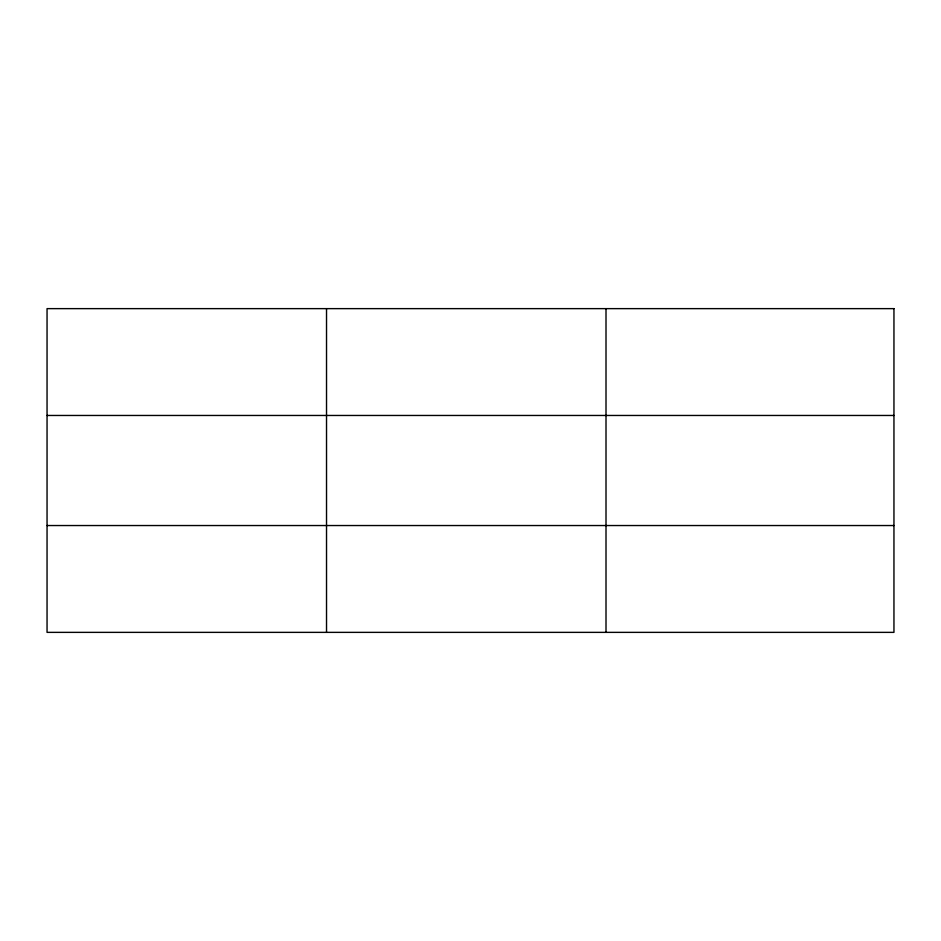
<?xml version="1.0" encoding="UTF-8"?>
<svg xmlns="http://www.w3.org/2000/svg" width="941" height="941" viewBox="0 0 941 941"><rect width="100%" height="100%" fill="white"/><g stroke="black" fill="none" stroke-linecap="round" stroke-linejoin="round"><path stroke-width="1.41" d="M326.527 632.364L326.527 308.636M606.004 632.364L606.004 308.636M47.05 415.463L893.95 415.463M47.05 525.537L893.95 525.537M893.95 308.636L893.95 632.364L47.05 632.364L47.05 308.636L893.95 308.636"/></g></svg>
